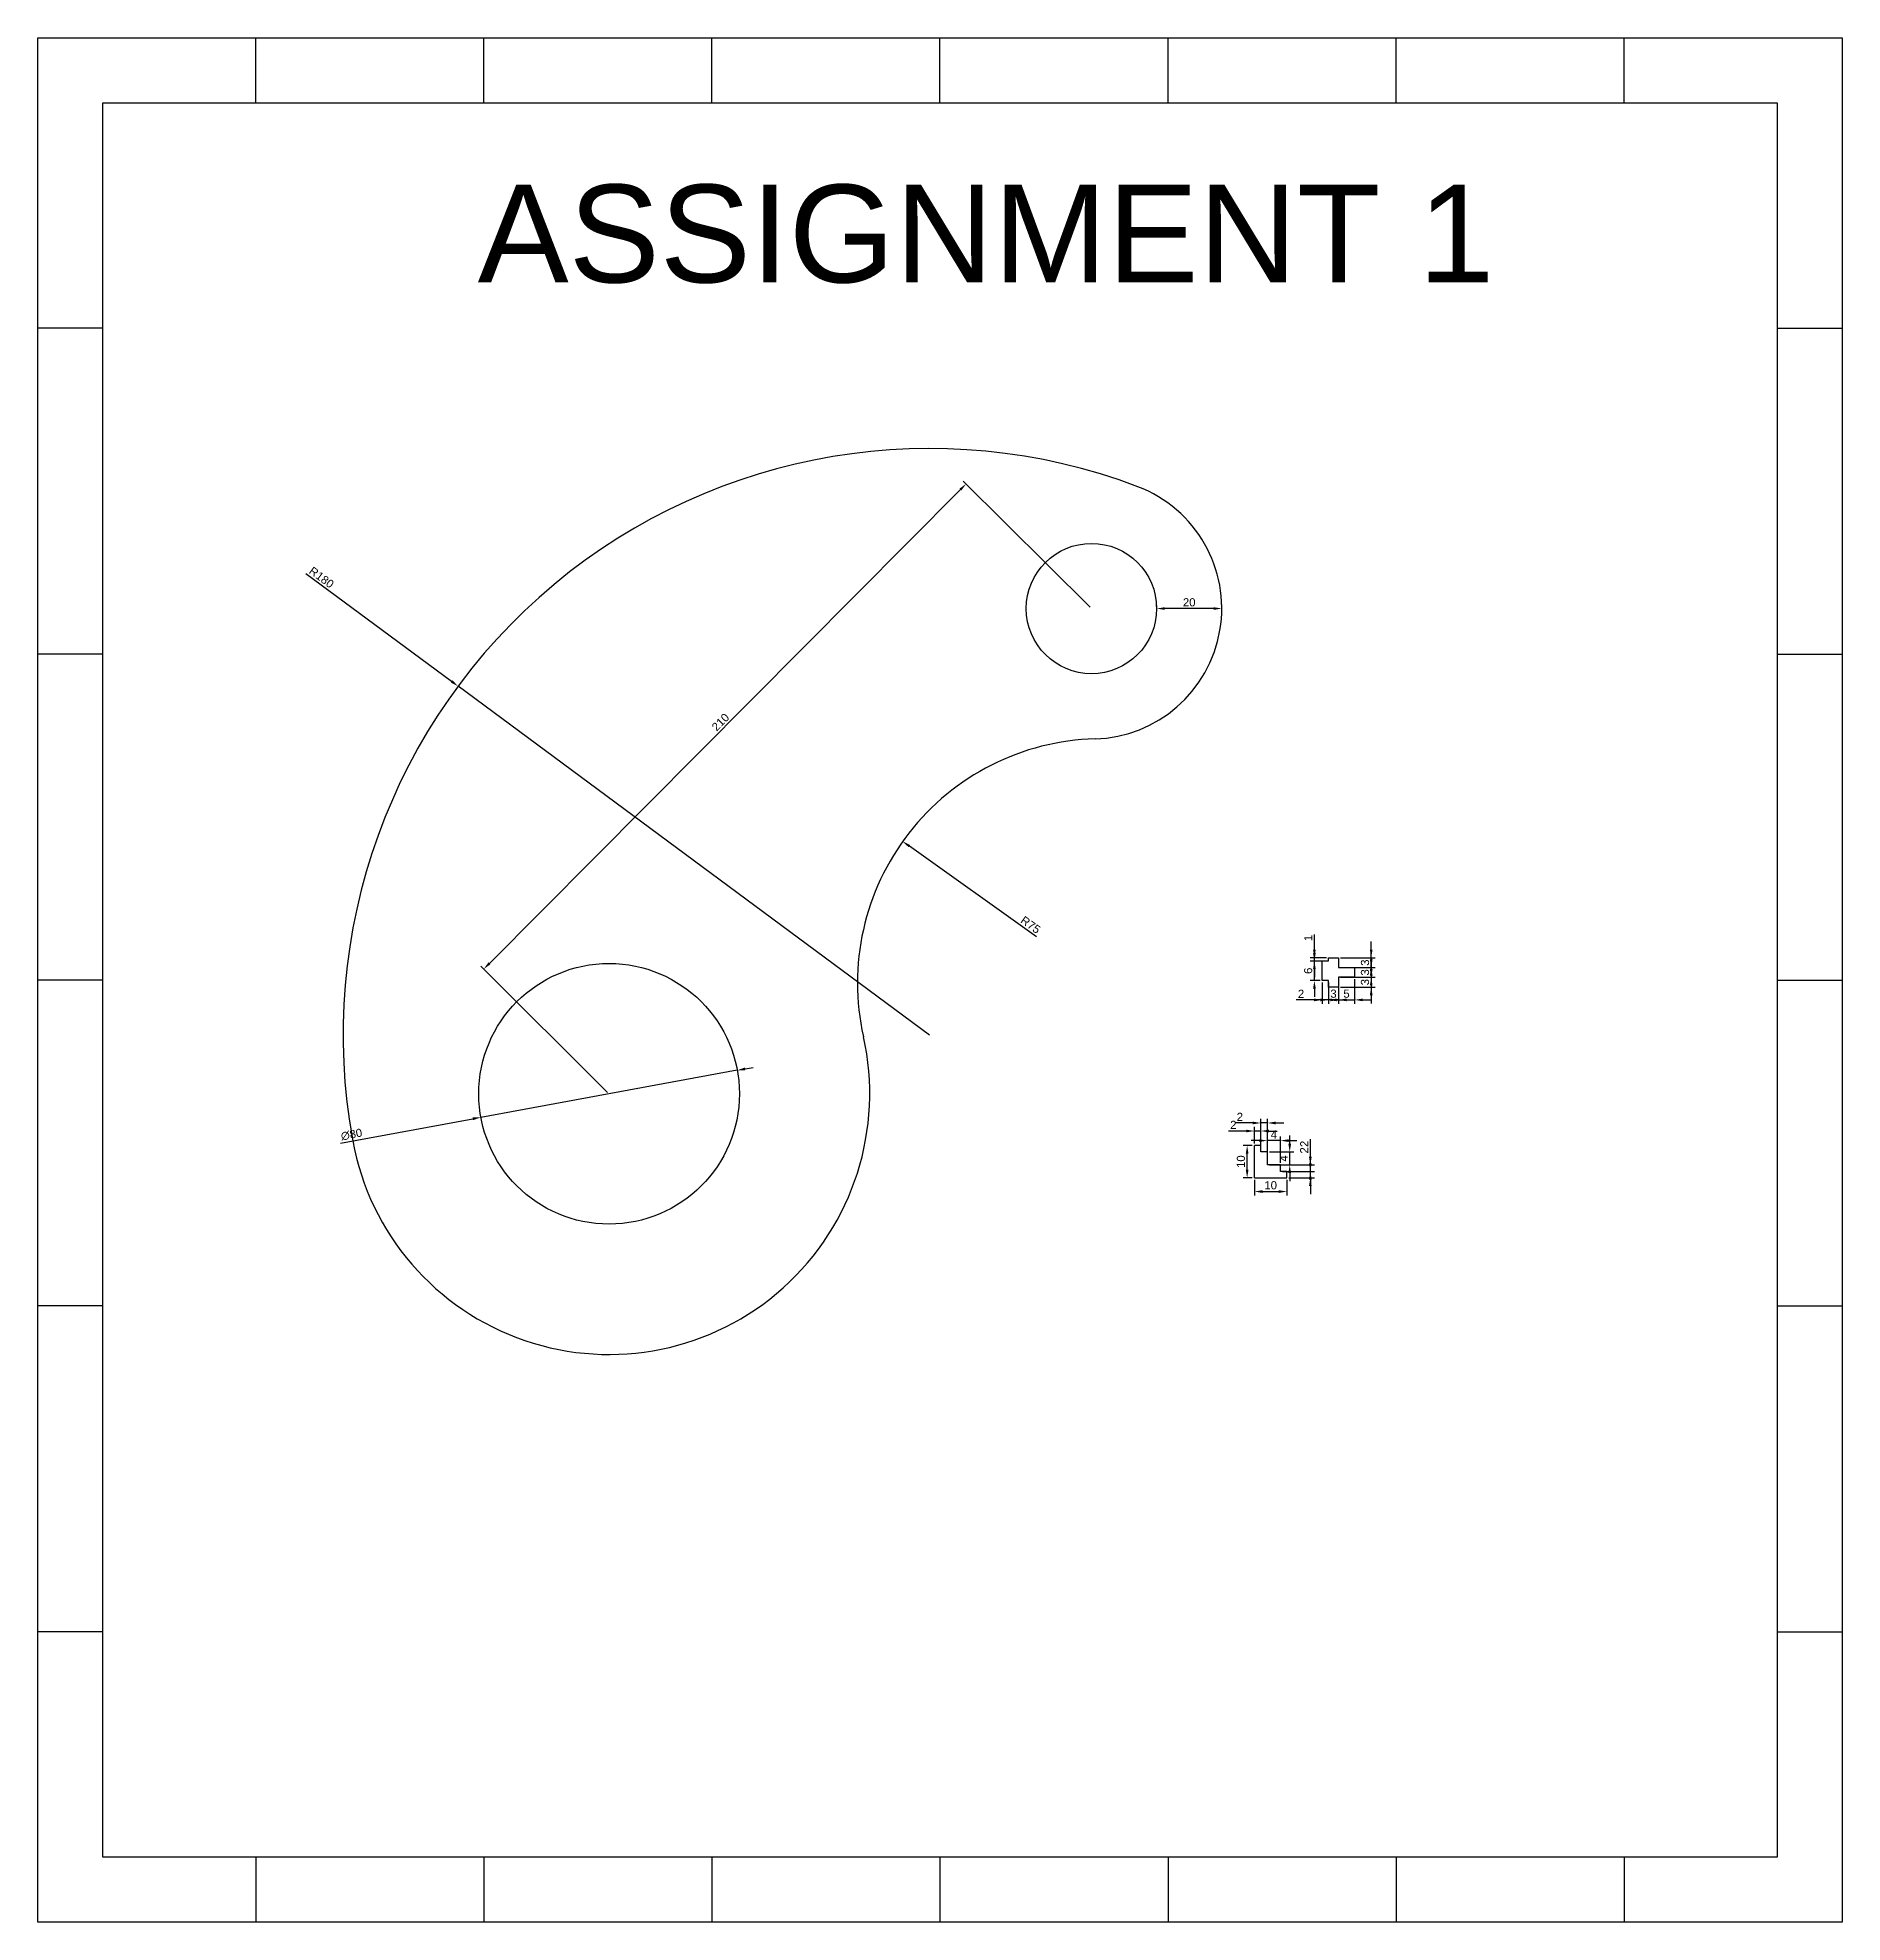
# Model space of a CAD drawing. Header units: millimetres. Extents: x 2518 to 3072, y 1252 to 1830.
import ezdxf

# ---------------------------------------------------------------- set-up
doc = ezdxf.new("R2010")
doc.units = ezdxf.units.MM
doc.styles.get("Standard").update_dxf_attribs({"font": 'arial.ttf'})
doc.dimstyles.new('ISO-25', dxfattribs={"dimtxt": 2.5, "dimasz": 2.5, "dimexe": 1.25, "dimexo": 0.625, "dimtad": 1, "dimtxsty": 'Standard', "dimcen": 2.5, "dimadec": 0, "dimazin": 0, "dimtfac": 1, "dimtmove": 0, "dimatfit": 3, "dimfxl": 1, "dimarcsym": 0})

# ---------------------------------------------------------------- blocks, each defined once
blk = doc.blocks.new('*D2')
at = {"color": 0, "lineweight": -2, "transparency": 16777216}
for p, q in [((2861.23, 1655.7), (2861.23, 1656.33)), ((2878.73, 1655.08), (2863.73, 1655.08)), ((2881.23, 1655.7), (2881.23, 1656.33))]:
    blk.add_line(p, q, dxfattribs=at)
at = {"color": 0, "transparency": 16777216}
for points in [[(2863.73, 1655.49), (2863.73, 1654.66), (2861.23, 1655.08)], [(2878.73, 1655.49), (2878.73, 1654.66), (2881.23, 1655.08)]]:
    blk.add_solid(points, dxfattribs=at)
at = {"layer": 'Defpoints', "color": 0, "transparency": 16777216}
for p in [(2861.23, 1655.08), (2861.23, 1655.08), (2881.23, 1655.08)]:
    blk.add_point(p, dxfattribs=at)
at = {"color": 0, "transparency": 16777216, "insert": (2871.23, 1656.98), "char_height": 2.5, "attachment_point": 5}
blk.add_mtext('20', dxfattribs=at)
blk = doc.blocks.new('*D3')
at = {"color": 0, "lineweight": -2, "transparency": 16777216}
for p, q in [((2656.45, 1546.19), (2800.99, 1691.57)), ((2840.79, 1655.52), (2801.86, 1694.22)), ((2692.73, 1506.59), (2653.8, 1545.3))]:
    blk.add_line(p, q, dxfattribs=at)
at = {"color": 0, "transparency": 16777216}
for points in [[(2800.69, 1691.86), (2801.28, 1691.27), (2802.75, 1693.34)], [(2656.15, 1546.48), (2656.75, 1545.89), (2654.69, 1544.42)]]:
    blk.add_solid(points, dxfattribs=at)
at = {"layer": 'Defpoints', "color": 0, "transparency": 16777216}
for p in [(2802.75, 1693.34), (2841.23, 1655.08), (2693.17, 1506.15)]:
    blk.add_point(p, dxfattribs=at)
at = {"color": 0, "transparency": 16777216, "insert": (2727.37, 1620.22), "char_height": 2.5, "attachment_point": 5, "rotation": 45.16663}
blk.add_mtext('210', dxfattribs=at)
blk = doc.blocks.new('*D4')
at = {"color": 0, "lineweight": -2, "transparency": 16777216}
blk.add_line((2824.4, 1554.36), (2785.34, 1582.16), dxfattribs=at)
at = {"color": 0, "transparency": 16777216}
blk.add_solid([(2785.58, 1582.5), (2785.1, 1581.82), (2783.3, 1583.61)], dxfattribs=at)
at = {"layer": 'Defpoints', "color": 0, "transparency": 16777216}
for p in [(2783.3, 1583.61), (2844.41, 1540.12)]:
    blk.add_point(p, dxfattribs=at)
at = {"color": 0, "transparency": 16777216, "insert": (2822.55, 1558), "char_height": 2.5, "attachment_point": 5, "rotation": 324.561}
blk.add_mtext('R75', dxfattribs=at)
blk = doc.blocks.new('*D5')
at = {"color": 0, "lineweight": -2, "transparency": 16777216}
for p, q in [((2600.11, 1665.81), (2644.82, 1632.74)), ((2791.53, 1524.19), (2646.83, 1631.25))]:
    blk.add_line(p, q, dxfattribs=at)
at = {"color": 0, "transparency": 16777216}
blk.add_solid([(2645.07, 1633.07), (2644.57, 1632.4), (2646.83, 1631.25)], dxfattribs=at)
at = {"layer": 'Defpoints', "color": 0, "transparency": 16777216}
for p in [(2646.83, 1631.25), (2791.53, 1524.19)]:
    blk.add_point(p, dxfattribs=at)
at = {"color": 0, "transparency": 16777216, "insert": (2604.92, 1664.62), "char_height": 2.5, "attachment_point": 5, "rotation": 323.50488}
blk.add_mtext('R180', dxfattribs=at)
blk = doc.blocks.new('*D6')
at = {"color": 0, "lineweight": -2, "transparency": 16777216}
for p, q in [((2732.52, 1513.37), (2653.83, 1498.93)), ((2734.98, 1513.82), (2737.44, 1514.27)), ((2610.78, 1491.04), (2651.37, 1498.48))]:
    blk.add_line(p, q, dxfattribs=at)
at = {"color": 0, "transparency": 16777216}
for points in [[(2734.9, 1514.23), (2735.05, 1513.41), (2732.52, 1513.37)], [(2651.3, 1498.89), (2651.45, 1498.07), (2653.83, 1498.93)]]:
    blk.add_solid(points, dxfattribs=at)
at = {"layer": 'Defpoints', "color": 0, "transparency": 16777216}
for p in [(2732.52, 1513.37), (2653.83, 1498.93)]:
    blk.add_point(p, dxfattribs=at)
at = {"color": 0, "transparency": 16777216, "insert": (2614.13, 1493.66), "char_height": 2.5, "attachment_point": 5, "rotation": 10.39469}
blk.add_mtext('∅80', dxfattribs=at)
blk = doc.blocks.new('*D7')
at = {"color": 0, "lineweight": -2, "transparency": 16777216}
for p, q in [((2927.09, 1550.41), (2927.09, 1552.91)), ((2917.64, 1547.91), (2928.34, 1547.91)), ((2917.64, 1544.91), (2928.34, 1544.91)), ((2927.09, 1547.91), (2927.09, 1544.91)), ((2927.09, 1542.41), (2927.09, 1539.91))]:
    blk.add_line(p, q, dxfattribs=at)
at = {"color": 0, "transparency": 16777216}
for points in [[(2926.67, 1550.41), (2927.51, 1550.41), (2927.09, 1547.91)], [(2926.67, 1542.41), (2927.51, 1542.41), (2927.09, 1544.91)]]:
    blk.add_solid(points, dxfattribs=at)
at = {"layer": 'Defpoints', "color": 0, "transparency": 16777216}
for p in [(2917.01, 1547.91), (2917.01, 1544.91), (2927.09, 1544.91)]:
    blk.add_point(p, dxfattribs=at)
at = {"color": 0, "transparency": 16777216, "insert": (2925.19, 1546.41), "char_height": 2.5, "attachment_point": 5, "rotation": 90}
blk.add_mtext('3', dxfattribs=at)
blk = doc.blocks.new('*D8')
at = {"color": 0, "lineweight": -2, "transparency": 16777216}
for p, q in [((2922.64, 1544.91), (2928.34, 1544.91)), ((2927.09, 1547.41), (2927.09, 1549.91)), ((2927.09, 1544.91), (2927.09, 1541.91)), ((2922.64, 1541.91), (2928.34, 1541.91)), ((2927.09, 1539.41), (2927.09, 1536.91))]:
    blk.add_line(p, q, dxfattribs=at)
at = {"color": 0, "transparency": 16777216}
for points in [[(2926.67, 1547.41), (2927.51, 1547.41), (2927.09, 1544.91)], [(2926.67, 1539.41), (2927.51, 1539.41), (2927.09, 1541.91)]]:
    blk.add_solid(points, dxfattribs=at)
at = {"layer": 'Defpoints', "color": 0, "transparency": 16777216}
for p in [(2922.01, 1544.91), (2922.01, 1541.91), (2927.09, 1541.91)]:
    blk.add_point(p, dxfattribs=at)
at = {"color": 0, "transparency": 16777216, "insert": (2925.19, 1543.41), "char_height": 2.5, "attachment_point": 5, "rotation": 90}
blk.add_mtext('3', dxfattribs=at)
blk = doc.blocks.new('*D9')
at = {"color": 0, "lineweight": -2, "transparency": 16777216}
for p, q in [((2927.09, 1544.41), (2927.09, 1546.91)), ((2917.64, 1541.91), (2928.34, 1541.91)), ((2917.64, 1538.91), (2928.34, 1538.91)), ((2927.09, 1541.91), (2927.09, 1538.91)), ((2927.09, 1536.41), (2927.09, 1533.91))]:
    blk.add_line(p, q, dxfattribs=at)
at = {"color": 0, "transparency": 16777216}
for points in [[(2926.67, 1544.41), (2927.51, 1544.41), (2927.09, 1541.91)], [(2926.67, 1536.41), (2927.51, 1536.41), (2927.09, 1538.91)]]:
    blk.add_solid(points, dxfattribs=at)
at = {"layer": 'Defpoints', "color": 0, "transparency": 16777216}
for p in [(2917.01, 1541.91), (2917.01, 1538.91), (2927.09, 1538.91)]:
    blk.add_point(p, dxfattribs=at)
at = {"color": 0, "transparency": 16777216, "insert": (2925.19, 1540.41), "char_height": 2.5, "attachment_point": 5, "rotation": 90}
blk.add_mtext('3', dxfattribs=at)
blk = doc.blocks.new('*D10')
at = {"color": 0, "lineweight": -2, "transparency": 16777216}
for p, q in [((2911.51, 1534.97), (2909.01, 1534.97)), ((2914.01, 1538.29), (2914.01, 1533.72)), ((2917.01, 1534.97), (2914.01, 1534.97)), ((2917.01, 1538.29), (2917.01, 1533.72)), ((2919.51, 1534.97), (2922.01, 1534.97))]:
    blk.add_line(p, q, dxfattribs=at)
at = {"color": 0, "transparency": 16777216}
for points in [[(2911.51, 1535.39), (2911.51, 1534.55), (2914.01, 1534.97)], [(2919.51, 1535.39), (2919.51, 1534.55), (2917.01, 1534.97)]]:
    blk.add_solid(points, dxfattribs=at)
at = {"layer": 'Defpoints', "color": 0, "transparency": 16777216}
for p in [(2914.01, 1538.91), (2917.01, 1538.91), (2914.01, 1534.97)]:
    blk.add_point(p, dxfattribs=at)
at = {"color": 0, "transparency": 16777216, "insert": (2915.51, 1536.87), "char_height": 2.5, "attachment_point": 5}
blk.add_mtext('3', dxfattribs=at)
blk = doc.blocks.new('*D11')
at = {"color": 0, "lineweight": -2, "transparency": 16777216}
for p, q in [((2912.01, 1540.29), (2912.01, 1533.72)), ((2914.01, 1540.29), (2914.01, 1533.72)), ((2909.51, 1534.97), (2904.1, 1534.97)), ((2914.01, 1534.97), (2912.01, 1534.97)), ((2916.51, 1534.97), (2919.01, 1534.97))]:
    blk.add_line(p, q, dxfattribs=at)
at = {"color": 0, "transparency": 16777216}
for points in [[(2909.51, 1535.39), (2909.51, 1534.55), (2912.01, 1534.97)], [(2916.51, 1535.39), (2916.51, 1534.55), (2914.01, 1534.97)]]:
    blk.add_solid(points, dxfattribs=at)
at = {"layer": 'Defpoints', "color": 0, "transparency": 16777216}
for p in [(2912.01, 1540.91), (2914.01, 1540.91), (2912.01, 1534.97)]:
    blk.add_point(p, dxfattribs=at)
at = {"color": 0, "transparency": 16777216, "insert": (2905.56, 1536.85), "char_height": 2.5, "attachment_point": 5}
blk.add_mtext('2', dxfattribs=at)
blk = doc.blocks.new('*D12')
at = {"color": 0, "lineweight": -2, "transparency": 16777216}
for p, q in [((2909.65, 1549.41), (2909.65, 1551.91)), ((2911.39, 1546.91), (2908.4, 1546.91)), ((2909.65, 1540.91), (2909.65, 1546.91)), ((2911.39, 1540.91), (2908.4, 1540.91)), ((2909.65, 1538.41), (2909.65, 1535.91))]:
    blk.add_line(p, q, dxfattribs=at)
at = {"color": 0, "transparency": 16777216}
for points in [[(2909.24, 1549.41), (2910.07, 1549.41), (2909.65, 1546.91)], [(2909.24, 1538.41), (2910.07, 1538.41), (2909.65, 1540.91)]]:
    blk.add_solid(points, dxfattribs=at)
at = {"layer": 'Defpoints', "color": 0, "transparency": 16777216}
for p in [(2909.65, 1546.91), (2912.01, 1546.91), (2912.01, 1540.91)]:
    blk.add_point(p, dxfattribs=at)
at = {"color": 0, "transparency": 16777216, "insert": (2907.75, 1543.91), "char_height": 2.5, "attachment_point": 5, "rotation": 90}
blk.add_mtext('6', dxfattribs=at)
blk = doc.blocks.new('*D13')
at = {"color": 0, "lineweight": -2, "transparency": 16777216}
for p, q in [((2909.65, 1550.41), (2909.65, 1555.08)), ((2913.39, 1547.91), (2908.4, 1547.91)), ((2913.39, 1546.91), (2908.4, 1546.91)), ((2909.65, 1546.91), (2909.65, 1547.91)), ((2909.65, 1544.41), (2909.65, 1541.91))]:
    blk.add_line(p, q, dxfattribs=at)
at = {"color": 0, "transparency": 16777216}
for points in [[(2909.24, 1550.41), (2910.07, 1550.41), (2909.65, 1547.91)], [(2909.24, 1544.41), (2910.07, 1544.41), (2909.65, 1546.91)]]:
    blk.add_solid(points, dxfattribs=at)
at = {"layer": 'Defpoints', "color": 0, "transparency": 16777216}
for p in [(2909.65, 1547.91), (2914.01, 1547.91), (2914.01, 1546.91)]:
    blk.add_point(p, dxfattribs=at)
at = {"color": 0, "transparency": 16777216, "insert": (2907.77, 1554), "char_height": 2.5, "attachment_point": 5, "rotation": 90}
blk.add_mtext('1', dxfattribs=at)
blk = doc.blocks.new('*D14')
at = {"color": 0, "lineweight": -2, "transparency": 16777216}
for p, q in [((2917.01, 1541.29), (2917.01, 1533.72)), ((2922.01, 1541.29), (2922.01, 1533.72)), ((2914.51, 1534.97), (2912.01, 1534.97)), ((2917.01, 1534.97), (2922.01, 1534.97)), ((2924.51, 1534.97), (2927.01, 1534.97))]:
    blk.add_line(p, q, dxfattribs=at)
at = {"color": 0, "transparency": 16777216}
for points in [[(2914.51, 1535.39), (2914.51, 1534.55), (2917.01, 1534.97)], [(2924.51, 1535.39), (2924.51, 1534.55), (2922.01, 1534.97)]]:
    blk.add_solid(points, dxfattribs=at)
at = {"layer": 'Defpoints', "color": 0, "transparency": 16777216}
for p in [(2917.01, 1541.91), (2922.01, 1541.91), (2922.01, 1534.97)]:
    blk.add_point(p, dxfattribs=at)
at = {"color": 0, "transparency": 16777216, "insert": (2919.51, 1536.87), "char_height": 2.5, "attachment_point": 5}
blk.add_mtext('5', dxfattribs=at)
blk = doc.blocks.new('*D15')
at = {"color": 0, "lineweight": -2, "transparency": 16777216}
for p, q in [((2890.6, 1490.33), (2887.76, 1490.33)), ((2889.01, 1482.83), (2889.01, 1487.83)), ((2890.6, 1480.33), (2887.76, 1480.33))]:
    blk.add_line(p, q, dxfattribs=at)
at = {"color": 0, "transparency": 16777216}
for points in [[(2888.59, 1487.83), (2889.42, 1487.83), (2889.01, 1490.33)], [(2888.59, 1482.83), (2889.42, 1482.83), (2889.01, 1480.33)]]:
    blk.add_solid(points, dxfattribs=at)
at = {"layer": 'Defpoints', "color": 0, "transparency": 16777216}
for p in [(2889.01, 1490.33), (2891.23, 1490.33), (2891.23, 1480.33)]:
    blk.add_point(p, dxfattribs=at)
at = {"color": 0, "transparency": 16777216, "insert": (2887.1, 1485.33), "char_height": 2.5, "attachment_point": 5, "rotation": 90}
blk.add_mtext('10', dxfattribs=at)
blk = doc.blocks.new('*D16')
at = {"color": 0, "lineweight": -2, "transparency": 16777216}
for p, q in [((2891.23, 1479.7), (2891.23, 1474.91)), ((2893.73, 1476.16), (2898.73, 1476.16)), ((2901.23, 1479.7), (2901.23, 1474.91))]:
    blk.add_line(p, q, dxfattribs=at)
at = {"color": 0, "transparency": 16777216}
for points in [[(2893.73, 1476.58), (2893.73, 1475.74), (2891.23, 1476.16)], [(2898.73, 1476.58), (2898.73, 1475.74), (2901.23, 1476.16)]]:
    blk.add_solid(points, dxfattribs=at)
at = {"layer": 'Defpoints', "color": 0, "transparency": 16777216}
for p in [(2891.23, 1480.33), (2901.23, 1480.33), (2901.23, 1476.16)]:
    blk.add_point(p, dxfattribs=at)
at = {"color": 0, "transparency": 16777216, "insert": (2896.23, 1478.06), "char_height": 2.5, "attachment_point": 5}
blk.add_mtext('10', dxfattribs=at)
blk = doc.blocks.new('*D17')
at = {"color": 0, "lineweight": -2, "transparency": 16777216}
for p, q in [((2908.41, 1484.83), (2908.41, 1490.23)), ((2901.85, 1482.33), (2909.66, 1482.33)), ((2908.41, 1480.33), (2908.41, 1482.33)), ((2901.85, 1480.33), (2909.66, 1480.33)), ((2908.41, 1477.83), (2908.41, 1475.33))]:
    blk.add_line(p, q, dxfattribs=at)
at = {"color": 0, "transparency": 16777216}
for points in [[(2907.99, 1484.83), (2908.82, 1484.83), (2908.41, 1482.33)], [(2907.99, 1477.83), (2908.82, 1477.83), (2908.41, 1480.33)]]:
    blk.add_solid(points, dxfattribs=at)
at = {"layer": 'Defpoints', "color": 0, "transparency": 16777216}
for p in [(2901.23, 1482.33), (2908.41, 1482.33), (2901.23, 1480.33)]:
    blk.add_point(p, dxfattribs=at)
at = {"color": 0, "transparency": 16777216, "insert": (2906.53, 1488.78), "char_height": 2.5, "attachment_point": 5, "rotation": 90}
blk.add_mtext('2', dxfattribs=at)
blk = doc.blocks.new('*D18')
at = {"color": 0, "lineweight": -2, "transparency": 16777216}
for p, q in [((2908.41, 1486.83), (2908.41, 1492.23)), ((2899.85, 1484.33), (2909.66, 1484.33)), ((2899.85, 1482.33), (2909.66, 1482.33)), ((2908.41, 1482.33), (2908.41, 1484.33)), ((2908.41, 1479.83), (2908.41, 1477.33))]:
    blk.add_line(p, q, dxfattribs=at)
at = {"color": 0, "transparency": 16777216}
for points in [[(2907.99, 1486.83), (2908.82, 1486.83), (2908.41, 1484.33)], [(2907.99, 1479.83), (2908.82, 1479.83), (2908.41, 1482.33)]]:
    blk.add_solid(points, dxfattribs=at)
at = {"layer": 'Defpoints', "color": 0, "transparency": 16777216}
for p in [(2899.23, 1484.33), (2899.23, 1482.33), (2908.41, 1484.33)]:
    blk.add_point(p, dxfattribs=at)
at = {"color": 0, "transparency": 16777216, "insert": (2906.53, 1490.78), "char_height": 2.5, "attachment_point": 5, "rotation": 90}
blk.add_mtext('2', dxfattribs=at)
blk = doc.blocks.new('*D19')
at = {"color": 0, "lineweight": -2, "transparency": 16777216}
for p, q in [((2902.08, 1490.83), (2902.08, 1493.33)), ((2895.85, 1488.33), (2903.33, 1488.33)), ((2902.08, 1484.33), (2902.08, 1488.33)), ((2895.85, 1484.33), (2903.33, 1484.33)), ((2902.08, 1481.83), (2902.08, 1479.33))]:
    blk.add_line(p, q, dxfattribs=at)
at = {"color": 0, "transparency": 16777216}
for points in [[(2901.66, 1490.83), (2902.5, 1490.83), (2902.08, 1488.33)], [(2901.66, 1481.83), (2902.5, 1481.83), (2902.08, 1484.33)]]:
    blk.add_solid(points, dxfattribs=at)
at = {"layer": 'Defpoints', "color": 0, "transparency": 16777216}
for p in [(2895.23, 1488.33), (2902.08, 1488.33), (2895.23, 1484.33)]:
    blk.add_point(p, dxfattribs=at)
at = {"color": 0, "transparency": 16777216, "insert": (2900.21, 1486.33), "char_height": 2.5, "attachment_point": 5, "rotation": 90}
blk.add_mtext('4', dxfattribs=at)
blk = doc.blocks.new('*D20')
at = {"color": 0, "lineweight": -2, "transparency": 16777216}
for p, q in [((2888.73, 1494.73), (2883.32, 1494.73)), ((2891.23, 1490.95), (2891.23, 1495.98)), ((2893.23, 1494.73), (2891.23, 1494.73)), ((2893.23, 1490.95), (2893.23, 1495.98)), ((2895.73, 1494.73), (2898.23, 1494.73))]:
    blk.add_line(p, q, dxfattribs=at)
at = {"color": 0, "transparency": 16777216}
for points in [[(2888.73, 1495.15), (2888.73, 1494.32), (2891.23, 1494.73)], [(2895.73, 1495.15), (2895.73, 1494.32), (2893.23, 1494.73)]]:
    blk.add_solid(points, dxfattribs=at)
at = {"layer": 'Defpoints', "color": 0, "transparency": 16777216}
for p in [(2891.23, 1494.73), (2891.23, 1490.33), (2893.23, 1490.33)]:
    blk.add_point(p, dxfattribs=at)
at = {"color": 0, "transparency": 16777216, "insert": (2884.77, 1496.62), "char_height": 2.5, "attachment_point": 5}
blk.add_mtext('2', dxfattribs=at)
blk = doc.blocks.new('*D21')
at = {"color": 0, "lineweight": -2, "transparency": 16777216}
for p, q in [((2893.23, 1488.95), (2893.23, 1498.45)), ((2895.23, 1488.95), (2895.23, 1498.45)), ((2890.73, 1497.2), (2885.32, 1497.2)), ((2895.23, 1497.2), (2893.23, 1497.2)), ((2897.73, 1497.2), (2900.23, 1497.2))]:
    blk.add_line(p, q, dxfattribs=at)
at = {"color": 0, "transparency": 16777216}
for points in [[(2890.73, 1497.61), (2890.73, 1496.78), (2893.23, 1497.2)], [(2897.73, 1497.61), (2897.73, 1496.78), (2895.23, 1497.2)]]:
    blk.add_solid(points, dxfattribs=at)
at = {"layer": 'Defpoints', "color": 0, "transparency": 16777216}
for p in [(2893.23, 1497.2), (2893.23, 1488.33), (2895.23, 1488.33)]:
    blk.add_point(p, dxfattribs=at)
at = {"color": 0, "transparency": 16777216, "insert": (2886.77, 1499.08), "char_height": 2.5, "attachment_point": 5}
blk.add_mtext('2', dxfattribs=at)
blk = doc.blocks.new('*D22')
at = {"color": 0, "lineweight": -2, "transparency": 16777216}
for p, q in [((2895.23, 1484.95), (2895.23, 1493.04)), ((2899.23, 1484.95), (2899.23, 1493.04)), ((2892.73, 1491.79), (2890.23, 1491.79)), ((2899.23, 1491.79), (2895.23, 1491.79)), ((2901.73, 1491.79), (2904.23, 1491.79))]:
    blk.add_line(p, q, dxfattribs=at)
at = {"color": 0, "transparency": 16777216}
for points in [[(2892.73, 1492.2), (2892.73, 1491.37), (2895.23, 1491.79)], [(2901.73, 1492.2), (2901.73, 1491.37), (2899.23, 1491.79)]]:
    blk.add_solid(points, dxfattribs=at)
at = {"layer": 'Defpoints', "color": 0, "transparency": 16777216}
for p in [(2895.23, 1491.79), (2895.23, 1484.33), (2899.23, 1484.33)]:
    blk.add_point(p, dxfattribs=at)
at = {"color": 0, "transparency": 16777216, "insert": (2897.23, 1493.66), "char_height": 2.5, "attachment_point": 5}
blk.add_mtext('4', dxfattribs=at)

msp = doc.modelspace()

# ---------------------------------------------------------------- linework, layer by layer
for p, q in [((2584.74, 1810.27), (2584.74, 1830.27)), ((2584.74, 1810.27), (2584.74, 1830.27)), ((2654.74, 1810.27), (2654.74, 1830.27)), ((2654.74, 1810.27), (2654.74, 1830.27)), ((2724.74, 1810.27), (2724.74, 1830.27)), ((2724.74, 1810.27), (2724.74, 1830.27)), ((2794.74, 1810.27), (2794.74, 1830.27)), ((2794.74, 1810.27), (2794.74, 1830.27)), ((2864.74, 1810.27), (2864.74, 1830.27)), ((2864.74, 1810.27), (2864.74, 1830.27)), ((2934.74, 1810.27), (2934.74, 1830.27)), ((2934.74, 1810.27), (2934.74, 1830.27)), ((3004.74, 1810.27), (3004.74, 1830.27)), ((3004.74, 1810.27), (3004.74, 1830.27)), ((2537.8, 1741.079), (2517.8, 1741.079)), ((3051.68, 1741.079), (3071.68, 1741.079)), ((2537.8, 1641.079), (2517.8, 1641.079)), ((3051.68, 1641.079), (3071.68, 1641.079)), ((2912.01, 1540.913), (2912.01, 1546.913)), ((2912.01, 1546.913), (2914.01, 1546.913)), ((2914.01, 1546.913), (2914.01, 1547.913)), ((2914.01, 1547.913), (2917.01, 1547.913)), ((2917.01, 1547.913), (2917.01, 1544.913)), ((2917.01, 1544.913), (2922.01, 1544.913)), ((2922.01, 1544.913), (2922.01, 1541.913)), ((2537.8, 1541.079), (2517.8, 1541.079)), ((2914.01, 1540.913), (2912.01, 1540.913)), ((2914.01, 1538.913), (2914.01, 1540.913)), ((2917.01, 1538.913), (2914.01, 1538.913)), ((2922.01, 1541.913), (2917.01, 1541.913)), ((2917.01, 1541.913), (2917.01, 1538.913)), ((3051.68, 1541.079), (3071.68, 1541.079)), ((2891.227, 1480.329), (2891.227, 1490.329)), ((2893.227, 1490.329), (2891.227, 1490.329)), ((2893.227, 1488.329), (2893.227, 1490.329)), ((2895.227, 1488.329), (2893.227, 1488.329)), ((2895.227, 1484.329), (2895.227, 1488.329)), ((2899.227, 1484.329), (2895.227, 1484.329)), ((2899.227, 1482.329), (2899.227, 1484.329)), ((2901.227, 1482.329), (2899.227, 1482.329)), ((2901.227, 1480.329), (2901.227, 1482.329)), ((2891.227, 1480.329), (2901.227, 1480.329)), ((2537.8, 1441.079), (2517.8, 1441.079)), ((3051.68, 1441.079), (3071.68, 1441.079)), ((2537.8, 1341.079), (2517.8, 1341.079)), ((3051.68, 1341.079), (3071.68, 1341.079)), ((2584.74, 1271.888), (2584.74, 1251.888)), ((2584.74, 1271.888), (2584.74, 1251.888)), ((2654.74, 1271.888), (2654.74, 1251.888)), ((2654.74, 1271.888), (2654.74, 1251.888)), ((2724.74, 1271.888), (2724.74, 1251.888)), ((2724.74, 1271.888), (2724.74, 1251.888)), ((2794.74, 1271.888), (2794.74, 1251.888)), ((2794.74, 1271.888), (2794.74, 1251.888)), ((2864.74, 1271.888), (2864.74, 1251.888)), ((2864.74, 1271.888), (2864.74, 1251.888)), ((2934.74, 1271.888), (2934.74, 1251.888)), ((2934.74, 1271.888), (2934.74, 1251.888)), ((3004.74, 1271.888), (3004.74, 1251.888)), ((3004.74, 1271.888), (3004.74, 1251.888))]:
    msp.add_line(p, q)
for points in [[(2517.8, 1830.27), (3071.68, 1830.27), (3071.68, 1251.888), (2517.8, 1251.888)], [(2537.8, 1810.27), (3051.68, 1810.27), (3051.68, 1271.888), (2537.8, 1271.888)]]:
    msp.add_lwpolyline(points, close=True)
for centre, radius in [((2841.235, 1655.075), 20), ((2693.175, 1506.151), 40)]:
    msp.add_circle(centre, radius)
for centre, radius, start, end in [((2791.534, 1524.194), 180, 69.206063, 190.394686), ((2841.235, 1655.075), 40, 271.580755, 69.206063), ((2844.407, 1540.119), 75, 91.580755, 192.658796), ((2693.175, 1506.151), 80, 190.394686, 12.658796)]:
    msp.add_arc(centre, radius, start, end)

# ---------------------------------------------------------------- texts
at = {"color": 160}
msp.add_text('       ASSIGNMENT 1', height=30, dxfattribs=at).set_placement((2571.345, 1755.163))

# ---------------------------------------------------------------- dimensions: what is measured, and where the dimension line sits
for p1, p2, distance, picture, middle in [((2693.175, 1506.151), (2841.235, 1655.075), 54.271, '*D3', (2727.369, 1620.218)), ((2917.01, 1541.913), (2922.01, 1541.913), -6.944, '*D14', (2919.51, 1536.865))]:
    dim = msp.add_aligned_dim(p1=p1, p2=p2, distance=distance, dimstyle='ISO-25')
    dim.commit()
    dim.dimension.update_dxf_attribs({"geometry": picture, "text_midpoint": middle})
for center, mpoint, picture, middle in [((2791.534, 1524.194), (2646.83, 1631.25), '*D5', (2603.793, 1663.09)), ((2844.407, 1540.119), (2783.302, 1583.607), '*D4', (2821.453, 1556.455))]:
    dim = msp.add_radius_dim(center=center, mpoint=mpoint, dimstyle='ISO-25')
    dim.commit()
    dim.dimension.update_dxf_attribs({"geometry": picture, "text_midpoint": middle, "dimtype": 164})
for base, p1, p2, picture, middle in [((2861.235, 1655.075), (2881.235, 1655.075), (2861.235, 1655.075), '*D2', (2871.235, 1656.977)), ((2912.01, 1534.969), (2914.01, 1540.913), (2912.01, 1540.913), '*D11', (2905.557, 1536.849)), ((2914.01, 1534.969), (2917.01, 1538.913), (2914.01, 1538.913), '*D10', (2915.51, 1536.871)), ((2891.227, 1494.735), (2893.227, 1490.329), (2891.227, 1490.329), '*D20', (2884.774, 1496.615)), ((2893.227, 1497.197), (2895.227, 1488.329), (2893.227, 1488.329), '*D21', (2886.774, 1499.078)), ((2895.227, 1491.786), (2899.227, 1484.329), (2895.227, 1484.329), '*D22', (2897.227, 1493.661)), ((2901.227, 1476.161), (2891.227, 1480.329), (2901.227, 1480.329), '*D16', (2896.227, 1478.063))]:
    dim = msp.add_linear_dim(base=base, p1=p1, p2=p2, dimstyle='ISO-25')
    dim.commit()
    dim.dimension.update_dxf_attribs({"geometry": picture, "text_midpoint": middle})
for base, p1, p2, picture, middle in [((2909.654, 1546.913), (2912.01, 1540.913), (2912.01, 1546.913), '*D12', (2907.753, 1543.913)), ((2909.654, 1547.913), (2914.01, 1546.913), (2914.01, 1547.913), '*D13', (2907.774, 1553.999)), ((2927.09, 1544.913), (2917.01, 1547.913), (2917.01, 1544.913), '*D7', (2925.187, 1546.413)), ((2927.09, 1538.913), (2917.01, 1541.913), (2917.01, 1538.913), '*D9', (2925.187, 1540.413)), ((2927.09, 1541.913), (2922.01, 1544.913), (2922.01, 1541.913), '*D8', (2925.187, 1543.413)), ((2902.082, 1488.329), (2895.227, 1484.329), (2895.227, 1488.329), '*D19', (2900.207, 1486.329)), ((2908.408, 1484.329), (2899.227, 1482.329), (2899.227, 1484.329), '*D18', (2906.528, 1490.782)), ((2889.006, 1490.329), (2891.227, 1480.329), (2891.227, 1490.329), '*D15', (2887.105, 1485.329)), ((2908.408, 1482.329), (2901.227, 1480.329), (2901.227, 1482.329), '*D17', (2906.528, 1488.782))]:
    dim = msp.add_linear_dim(base=base, p1=p1, p2=p2, angle=90, dimstyle='ISO-25')
    dim.commit()
    dim.dimension.update_dxf_attribs({"geometry": picture, "text_midpoint": middle})
dim = msp.add_diameter_dim_2p(p1=(2732.518, 1513.369), p2=(2653.831, 1498.934), dimstyle='ISO-25')
dim.commit()
dim.dimension.update_dxf_attribs({"geometry": '*D6', "text_midpoint": (2614.488, 1491.717), "dimtype": 163})

doc.saveas('drawing.dxf')
